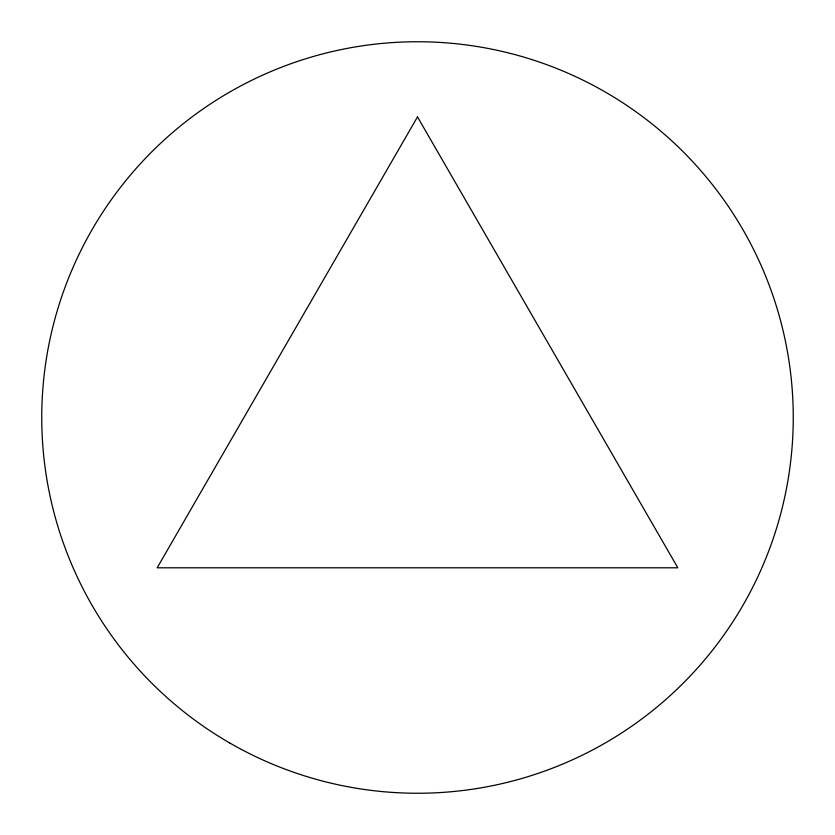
<?xml version="1.0" encoding="UTF-8"?>
<svg xmlns="http://www.w3.org/2000/svg" width="835" height="835" viewBox="0 0 835 835"><rect width="100%" height="100%" fill="white"/><g stroke="black" fill="none" stroke-linecap="round" stroke-linejoin="round"><path stroke-width="1.25" d="M417.5 116.9L157.168 567.8L677.832 567.8L417.5 116.9M229.625 742.91A375.75 375.75 0 0 0 793.25 417.5A375.75 375.75 0 0 0 229.625 92.09A375.75 375.75 0 0 0 229.625 742.91"/></g></svg>
